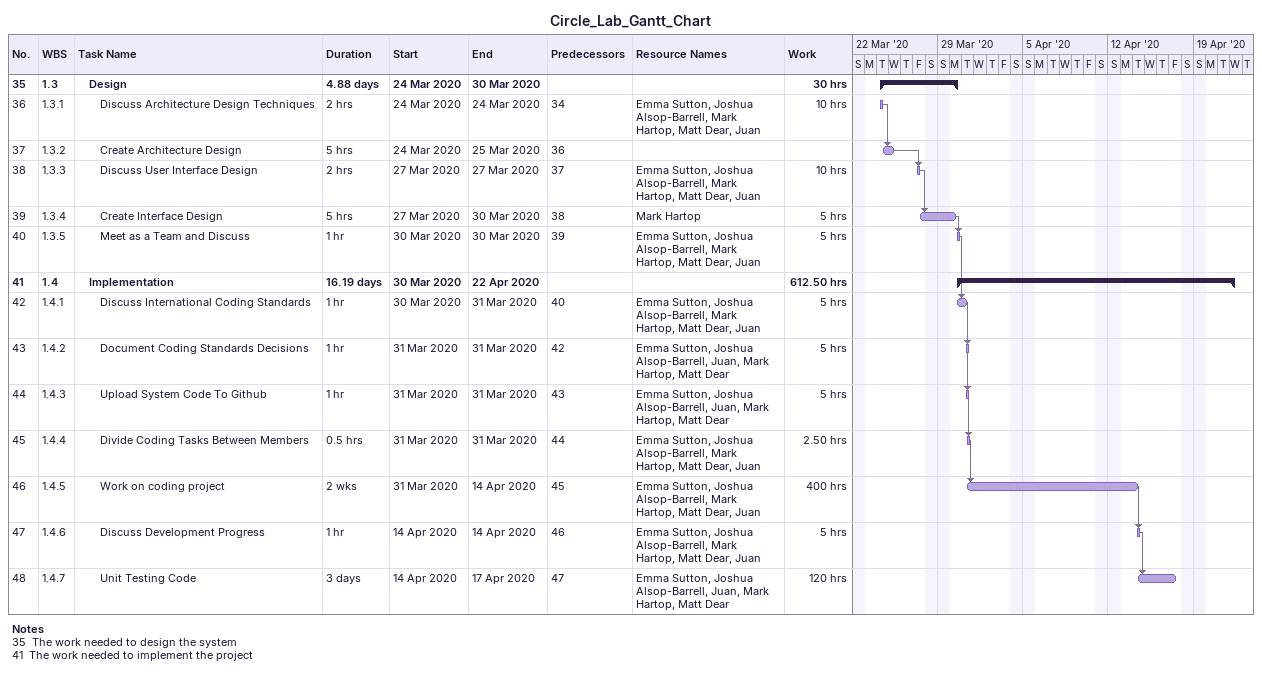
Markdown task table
Circle_Lab_Gantt_Chart

| ID | WBS | Task | Duration | Start | Finish | Predecessors | Resources | Work (h) |
|---|---|---|---|---|---|---|---|---|
| 35 | 1.3 | **Design** | 4.88d | 2020-03-24 | 2020-03-30 |  |  | 30 |
| 36 | 1.3.1 | Discuss Architecture Design Techniques | 2h | 2020-03-24 | 2020-03-24 | 34 | Emma Sutton, Joshua Alsop-Barrell, Mark Hartop, Matt Dear, Juan | 10 |
| 37 | 1.3.2 | Create Architecture Design | 5h | 2020-03-24 | 2020-03-25 | 36 |  |  |
| 38 | 1.3.3 | Discuss User Interface Design | 2h | 2020-03-27 | 2020-03-27 | 37 | Emma Sutton, Joshua Alsop-Barrell, Mark Hartop, Matt Dear, Juan | 10 |
| 39 | 1.3.4 | Create Interface Design | 5h | 2020-03-27 | 2020-03-30 | 38 | Mark Hartop | 5 |
| 40 | 1.3.5 | Meet as a Team and Discuss | 1h | 2020-03-30 | 2020-03-30 | 39 | Emma Sutton, Joshua Alsop-Barrell, Mark Hartop, Matt Dear, Juan | 5 |
| 41 | 1.4 | **Implementation** | 16.19d | 2020-03-30 | 2020-04-22 |  |  | 612.50 |
| 42 | 1.4.1 | Discuss International Coding Standards | 1h | 2020-03-30 | 2020-03-31 | 40 | Emma Sutton, Joshua Alsop-Barrell, Mark Hartop, Matt Dear, Juan | 5 |
| 43 | 1.4.2 | Document Coding Standards Decisions | 1h | 2020-03-31 | 2020-03-31 | 42 | Emma Sutton, Joshua Alsop-Barrell, Juan, Mark Hartop, Matt Dear | 5 |
| 44 | 1.4.3 | Upload System Code To Github | 1h | 2020-03-31 | 2020-03-31 | 43 | Emma Sutton, Joshua Alsop-Barrell, Juan, Mark Hartop, Matt Dear | 5 |
| 45 | 1.4.4 | Divide Coding Tasks Between Members | 0.5h | 2020-03-31 | 2020-03-31 | 44 | Emma Sutton, Joshua Alsop-Barrell, Mark Hartop, Matt Dear, Juan | 2.50 |
| 46 | 1.4.5 | Work on coding project | 2w | 2020-03-31 | 2020-04-14 | 45 | Emma Sutton, Joshua Alsop-Barrell, Mark Hartop, Matt Dear, Juan | 400 |
| 47 | 1.4.6 | Discuss Development Progress | 1h | 2020-04-14 | 2020-04-14 | 46 | Emma Sutton, Joshua Alsop-Barrell, Mark Hartop, Matt Dear, Juan | 5 |
| 48 | 1.4.7 | Unit Testing Code | 3d | 2020-04-14 | 2020-04-17 | 47 | Emma Sutton, Joshua Alsop-Barrell, Juan, Mark Hartop, Matt Dear | 120 |

Notes
- 35: The work needed to design the system
- 41: The work needed to implement the project
